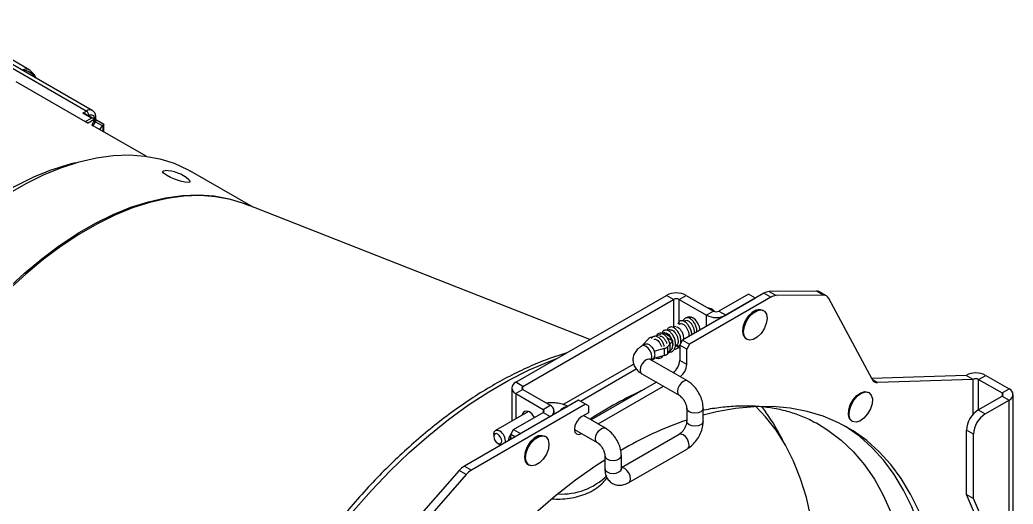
# Model space of a CAD drawing. Extents: x 8 to 113, y 0 to 87.
# Drawn here: x 25.15 to 32.65, y 64.47 to 68.13 of the extents above; entities that cross this region are included whole.
import ezdxf

# ---------------------------------------------------------------- set-up
doc = ezdxf.new("R2010")
doc.units = 0
doc.header["$MEASUREMENT"] = 0
doc.layers.add('OBJECT', color=7, linetype='CONTINUOUS')

msp = doc.modelspace()

# ---------------------------------------------------------------- linework, layer by layer
at = {"layer": 'OBJECT'}
for p, q in [((25.6493, 67.4428), (24.4833, 68.116)), ((25.6939, 67.4475), (24.5082, 68.132)), ((25.2169, 67.7538), (24.7611, 68.0218)), ((25.6436, 67.3625), (25.1203, 67.6646)), ((25.6235, 67.4272), (25.6493, 67.4428)), ((25.6878, 67.3901), (25.6235, 67.4272)), ((25.7028, 67.3865), (25.6417, 67.4217)), ((25.671, 67.407), (25.6692, 67.4059)), ((25.6418, 67.3635), (25.6878, 67.3901)), ((25.6436, 67.3625), (25.6526, 67.3582)), ((25.6526, 67.3582), (25.6643, 67.352)), ((25.709, 67.3778), (25.6643, 67.352)), ((25.7065, 67.3685), (25.6909, 67.338)), ((25.6909, 67.3381), (25.7023, 67.3316)), ((25.714, 67.3573), (25.6994, 67.3333)), ((26.1004, 67.1018), (25.7023, 67.3316)), ((25.714, 67.3573), (25.7135, 67.3825)), ((25.7711, 67.3312), (25.7169, 67.3625)), ((25.7222, 67.3741), (25.7217, 67.3945)), ((25.7823, 67.3406), (25.7222, 67.3753)), ((25.7526, 67.3026), (25.7711, 67.3312)), ((25.7779, 67.288), (25.7779, 67.338)), ((25.7823, 67.2854), (25.7823, 67.3406)), ((26.9091, 66.7163), (26.4376, 66.9886)), ((29.4546, 65.7159), (26.8535, 66.7382)), ((28.8952, 65.3929), (30.0336, 66.0501)), ((30.0866, 66.0195), (30.0336, 66.0501)), ((30.1291, 66.0195), (30.1821, 66.0501)), ((30.77, 66.0666), (30.1542, 65.7111)), ((30.1821, 66.0501), (30.3875, 65.9315)), ((30.6527, 66.0601), (30.4299, 65.9315)), ((30.7057, 66.0295), (30.6527, 66.0601)), ((30.823, 66.0361), (30.77, 66.0666)), ((31.1658, 66.0823), (30.809, 66.0787)), ((30.809, 66.0787), (30.862, 66.0481)), ((31.2188, 66.0517), (30.862, 66.0481)), ((31.2188, 66.0517), (31.1658, 66.0823)), ((31.2423, 66.0458), (31.1894, 66.0764)), ((28.9482, 65.3623), (30.0866, 66.0195)), ((30.0866, 66.0195), (30.0866, 65.8063)), ((30.1291, 66.0195), (30.3345, 65.9009)), ((30.1291, 65.83), (30.1291, 66.0195)), ((30.823, 66.0361), (30.2071, 65.6805)), ((30.7057, 66.0295), (30.483, 65.9009)), ((31.5866, 65.4158), (31.2598, 66.0273)), ((30.3875, 65.9315), (30.3345, 65.9009)), ((30.3345, 65.8152), (30.3345, 65.9009)), ((30.3844, 65.9399), (30.3703, 65.9481)), ((30.4299, 65.9315), (30.483, 65.9009)), ((30.6765, 65.9144), (30.6736, 65.9161)), ((30.6768, 65.9188), (30.6792, 65.9168)), ((30.7672, 65.9342), (30.7618, 65.9373)), ((30.1433, 65.8382), (30.1275, 65.8291)), ((30.183, 65.8611), (30.1675, 65.8522)), ((30.224, 65.8848), (30.2083, 65.8757)), ((29.9204, 65.735), (29.992, 65.7562)), ((30.022, 65.7682), (30.0049, 65.7583)), ((30.0623, 65.7915), (30.0462, 65.7821)), ((30.1026, 65.8147), (30.0873, 65.8059)), ((30.6133, 65.8026), (30.6104, 65.8037)), ((30.6111, 65.8078), (30.614, 65.8062)), ((29.8706, 65.6808), (29.8476, 65.6675)), ((29.8576, 65.6787), (29.8944, 65.72)), ((29.8623, 65.676), (29.8576, 65.6787)), ((29.8576, 65.6733), (29.8576, 65.6787)), ((30.0739, 65.7089), (30.0382, 65.7295)), ((30.08, 65.7054), (30.0437, 65.6641)), ((30.0739, 65.7089), (30.08, 65.7054)), ((30.08, 65.6853), (30.08, 65.7054)), ((30.08, 65.6688), (30.08, 65.6724)), ((30.101, 65.6694), (30.1122, 65.6759)), ((30.133, 65.6744), (30.1542, 65.7111)), ((30.1859, 65.6438), (30.133, 65.6744)), ((30.133, 65.6744), (30.133, 65.5584)), ((30.1415, 65.6928), (30.1447, 65.6947)), ((30.1542, 65.7111), (30.2071, 65.6805)), ((30.2071, 65.6805), (30.1859, 65.6438)), ((30.6369, 65.7208), (30.6422, 65.7177)), ((29.9457, 65.6279), (29.9396, 65.6314)), ((30.0173, 65.6488), (29.9457, 65.6279)), ((29.9457, 65.6078), (29.9457, 65.6279)), ((30.0173, 65.5957), (30.0173, 65.6488)), ((30.0437, 65.611), (30.0437, 65.6641)), ((30.08, 65.6523), (30.0437, 65.611)), ((30.1079, 65.6684), (30.1039, 65.6711)), ((30.1079, 65.6684), (30.133, 65.6539)), ((30.133, 65.6585), (30.1181, 65.6625)), ((30.1291, 65.6561), (30.1291, 65.6615)), ((30.1859, 65.5278), (30.1859, 65.6438)), ((29.7853, 65.5312), (29.2533, 65.224)), ((29.9101, 65.5654), (29.9094, 65.5658)), ((30.1912, 65.4032), (29.9101, 65.5654)), ((29.9155, 65.5623), (29.9331, 65.5725)), ((29.9198, 65.5598), (29.9458, 65.5748)), ((29.9331, 65.5725), (29.9396, 65.5783)), ((29.9457, 65.5748), (29.9396, 65.5783)), ((30.0173, 65.5957), (29.9457, 65.5748)), ((29.9457, 65.5748), (29.9457, 65.5949)), ((30.1859, 65.5278), (30.133, 65.5584)), ((29.3831, 65.25), (29.805, 65.4935)), ((29.8476, 65.4572), (30.1287, 65.2949)), ((28.9482, 65.3623), (28.8952, 65.3929)), ((29.9578, 65.3936), (29.4641, 65.1086)), ((32.2967, 65.4455), (31.5832, 65.4223)), ((31.5866, 65.4158), (31.6288, 65.3915)), ((32.3497, 65.415), (31.6288, 65.3915)), ((32.3497, 65.415), (32.2967, 65.4455)), ((32.3497, 65.1513), (32.3497, 65.415)), ((32.3921, 65.415), (32.4451, 65.4455)), ((32.3921, 65.415), (32.5689, 65.3129)), ((32.3921, 65.1863), (32.3921, 65.415)), ((32.4451, 65.4455), (32.6219, 65.3434)), ((28.8644, 65.35), (28.8644, 65.0999)), ((28.9482, 65.3378), (28.8952, 65.3072)), ((28.8952, 65.3072), (29.1006, 65.1886)), ((28.8952, 65.3072), (28.8952, 65.1177)), ((28.9482, 65.3378), (28.9482, 65.3623)), ((28.9482, 65.3378), (29.1536, 65.2192)), ((29.517, 65.078), (30.0107, 65.363)), ((31.5636, 65.314), (31.5582, 65.317)), ((32.5689, 65.3129), (32.6219, 65.3434)), ((32.5689, 65.3129), (32.5689, 65.2884)), ((32.6526, 61.7078), (32.6526, 65.3006)), ((29.3693, 65.258), (28.5059, 64.7596)), ((29.4222, 65.2274), (28.5589, 64.729)), ((29.4222, 65.2274), (29.3693, 65.258)), ((29.4435, 65.2152), (29.4222, 65.2274)), ((32.3886, 65.1843), (32.5689, 65.2884)), ((32.4416, 65.1537), (32.6219, 65.2578)), ((32.5689, 65.2884), (32.6219, 65.2578)), ((32.6219, 61.665), (32.6219, 65.2578)), ((28.9901, 65.1725), (28.7413, 65.0289)), ((28.8778, 65.0355), (29.1006, 65.1641)), ((29.1006, 65.1886), (29.1536, 65.2192)), ((29.1006, 65.1886), (29.1006, 65.1641)), ((29.1006, 65.1641), (29.1536, 65.1335)), ((29.1844, 65.1512), (29.1844, 65.1764)), ((29.4435, 65.1629), (29.3925, 65.1335)), ((29.4435, 65.2152), (29.4435, 65.1629)), ((30.1858, 65.196), (30.1858, 65.098)), ((30.3108, 65.098), (30.3108, 65.196)), ((32.3886, 65.1843), (32.4416, 65.1537)), ((28.9309, 65.0049), (29.1536, 65.1335)), ((29.5724, 65.046), (29.4067, 65.1417)), ((31.1579, 65.0898), (31.166, 65.0854)), ((31.4332, 65.1005), (31.4386, 65.0974)), ((28.7284, 65.0002), (28.7284, 64.9839)), ((28.8566, 64.9988), (28.8778, 65.0355)), ((28.8884, 64.9804), (28.8566, 64.9988)), ((28.8566, 64.962), (28.8566, 64.9988)), ((28.8778, 65.0355), (28.9309, 65.0049)), ((29.3374, 65.0374), (29.51, 64.9377)), ((29.3396, 65.0367), (29.3374, 65.0355)), ((30.1287, 64.999), (29.6921, 64.747)), ((32.3532, 65.0006), (32.3002, 65.0312)), ((32.3002, 64.5457), (32.3002, 65.0312)), ((32.3532, 64.5151), (32.3532, 65.0006)), ((28.7584, 64.9319), (28.7726, 64.9237)), ((28.7825, 64.9193), (28.7726, 64.9237)), ((28.8566, 64.9756), (28.8502, 64.9583)), ((29.0289, 64.9633), (29.026, 64.965)), ((29.0292, 64.9677), (29.0317, 64.9657)), ((29.1196, 64.9831), (29.1143, 64.9862)), ((28.9657, 64.8515), (28.9628, 64.8526)), ((28.9635, 64.8567), (28.9664, 64.8551)), ((29.7492, 64.6356), (30.1912, 64.8908)), ((29.5671, 64.8388), (29.5671, 64.7408)), ((29.6921, 64.7408), (29.6921, 64.8388)), ((28.467, 64.7266), (28.1101, 64.3182)), ((28.5199, 64.6961), (28.467, 64.7266)), ((28.5059, 64.7596), (28.5589, 64.729)), ((28.9893, 64.7697), (28.9946, 64.7666)), ((28.5199, 64.6961), (28.1631, 64.2876)), ((32.3002, 64.5457), (32.3532, 64.5151))]:
    msp.add_line(p, q, dxfattribs=at)
at = {"layer": 'OBJECT', "flags": 128}
for points in [[(25.0597, 66.8183), (25.1951, 66.8965), (25.3301, 66.963), (25.464, 67.0175), (25.5961, 67.0598), (25.7257, 67.0896), (25.8521, 67.1067), (25.9747, 67.1112), (26.0927, 67.1028), (26.2056, 67.0817), (26.3127, 67.048), (26.4135, 67.0019), (26.4376, 66.9886)], [(26.4235, 66.924), (26.4312, 66.9156), (26.4322, 66.9061), (26.4193, 66.9021), (26.3943, 66.9044), (26.3606, 66.9125), (26.3227, 66.9253), (26.2858, 66.9412), (26.2548, 66.958), (26.2338, 66.9734), (26.2259, 66.9854), (26.2319, 66.9922), (26.2443, 66.9935)], [(25.052, 66.097), (25.1816, 66.2168), (25.3137, 66.3271), (25.4476, 66.4271), (25.5826, 66.5165), (25.718, 66.5946), (25.853, 66.6611), (25.9869, 66.7157), (26.119, 66.758), (26.2486, 66.7877), (26.375, 66.8049), (26.4976, 66.8093), (26.6156, 66.8009), (26.7285, 66.7799), (26.8356, 66.7462), (26.8797, 66.7279)], [(26.8535, 66.7382), (26.8467, 66.7408), (26.7396, 66.7745), (26.6267, 66.7956), (26.5086, 66.804), (26.386, 66.7995), (26.2595, 66.7824), (26.1299, 66.7526), (25.9977, 66.7103), (25.8638, 66.6557), (25.7287, 66.5892), (25.5933, 66.511), (25.4583, 66.4217), (25.3243, 66.3216), (25.1922, 66.2113), (25.0625, 66.0914)], [(30.3703, 65.9481), (30.3534, 65.954), (30.3485, 65.954)], [(30.3915, 65.9296), (30.3872, 65.9345), (30.3703, 65.9481)], [(30.3844, 65.9399), (30.3959, 65.9307), (30.3988, 65.9274)], [(30.7384, 65.9432), (30.7383, 65.9432), (30.7101, 65.9387), (30.68, 65.9214), (30.6517, 65.8932), (30.6287, 65.8575), (30.6136, 65.8188), (30.6084, 65.7815), (30.6136, 65.7503), (30.6201, 65.7381)], [(30.611, 65.7793), (30.6167, 65.8174), (30.6323, 65.8569), (30.6561, 65.8931), (30.6851, 65.9215), (30.7158, 65.9388), (30.7445, 65.9429), (30.7618, 65.9373)], [(30.6163, 65.7762), (30.622, 65.8143), (30.6377, 65.8539), (30.6614, 65.89), (30.6904, 65.9185), (30.7211, 65.9357), (30.7498, 65.9398), (30.7731, 65.9301), (30.7881, 65.9079), (30.7931, 65.8757), (30.7874, 65.8376), (30.7717, 65.7981), (30.7479, 65.7619), (30.719, 65.7335), (30.6883, 65.7162), (30.6595, 65.7122), (30.6363, 65.7218), (30.6213, 65.7441), (30.6163, 65.7762)], [(30.694, 65.9279), (30.6902, 65.9277), (30.6884, 65.9274)], [(30.2871, 65.7878), (30.2829, 65.8122), (30.271, 65.8397), (30.2531, 65.8639), (30.232, 65.8809), (30.2108, 65.8882), (30.193, 65.8848)], [(30.0049, 65.7583), (30.0055, 65.7586), (30.0145, 65.7612), (30.025, 65.76), (30.0362, 65.7552), (30.0474, 65.7471), (30.0578, 65.7362), (30.0669, 65.7232), (30.0739, 65.7089)], [(30.6087, 65.7894), (30.6094, 65.7876), (30.6111, 65.7843)], [(29.8706, 65.6808), (29.8711, 65.6811), (29.8802, 65.6836), (29.8906, 65.6825), (29.9018, 65.6777), (29.913, 65.6695), (29.9235, 65.6586), (29.9325, 65.6456), (29.9396, 65.6314)], [(29.8788, 65.6644), (29.8619, 65.6703), (29.8476, 65.6675), (29.8476, 65.6675)], [(29.9147, 65.5628), (29.9197, 65.5703), (29.923, 65.5879), (29.9197, 65.6093), (29.9101, 65.6314), (29.8958, 65.6508), (29.8788, 65.6644)], [(30.1227, 65.6598), (30.1282, 65.6586), (30.133, 65.6575)], [(27.6656, 64.4195), (27.8031, 64.5753), (27.9445, 64.7231), (28.0893, 64.8622), (28.2369, 64.9921), (28.3867, 65.1122), (28.538, 65.2221), (28.6902, 65.3213), (28.8428, 65.4094), (28.9951, 65.486), (29.1464, 65.5508), (29.2098, 65.5746)], [(29.8788, 65.5623), (29.8619, 65.5487), (29.8476, 65.5294), (29.838, 65.5073), (29.8346, 65.4858), (29.838, 65.4682), (29.8476, 65.4572), (29.8476, 65.4572)], [(29.9094, 65.5658), (29.8958, 65.5682), (29.8788, 65.5623)], [(30.1599, 65.4001), (30.143, 65.3864), (30.1287, 65.3671), (30.1191, 65.345), (30.1157, 65.3235), (30.1191, 65.306), (30.1287, 65.2949), (30.1289, 65.2948)], [(30.1912, 65.4032), (30.1768, 65.406), (30.1599, 65.4001)], [(31.4345, 65.0998), (31.4164, 65.118), (31.4078, 65.1471), (31.4099, 65.1837), (31.4223, 65.2233), (31.4436, 65.2611), (31.4711, 65.2926), (31.5017, 65.3141), (31.5315, 65.3228), (31.557, 65.3177), (31.5582, 65.317)], [(31.4398, 65.0968), (31.4217, 65.1149), (31.4132, 65.144), (31.4152, 65.1806), (31.4277, 65.2202), (31.4489, 65.258), (31.4765, 65.2896), (31.507, 65.311), (31.5368, 65.3197), (31.5623, 65.3147), (31.5804, 65.2965), (31.5889, 65.2674), (31.5869, 65.2308), (31.5745, 65.1912), (31.5532, 65.1534), (31.5256, 65.1218), (31.4951, 65.1004), (31.4653, 65.0917), (31.4398, 65.0968)], [(29.037, 65.1274), (29.0192, 65.1516), (28.9981, 65.1686), (28.9769, 65.1759), (28.9591, 65.1724), (28.9471, 65.1587), (28.9435, 65.1456)], [(29.2336, 65.1797), (29.2432, 65.1915), (29.2601, 65.2052)], [(29.2601, 65.2052), (29.277, 65.211), (29.2866, 65.2103)], [(30.2925, 65.1704), (30.2722, 65.1626), (30.2483, 65.1599), (30.2244, 65.1626), (30.2041, 65.1704), (30.1906, 65.1822), (30.1858, 65.196), (30.1858, 65.1963)], [(30.3108, 65.1959), (30.306, 65.1822), (30.2925, 65.1704)], [(32.1128, 63.4818), (32.1079, 63.6564), (32.0933, 63.8246), (32.069, 63.9858), (32.0352, 64.1394), (31.9919, 64.2847), (31.9393, 64.4211), (31.8777, 64.5481), (31.8073, 64.6652), (31.7283, 64.7719), (31.6412, 64.8677), (31.5462, 64.9524), (31.4437, 65.0255), (31.3342, 65.0867), (31.218, 65.1359), (31.0958, 65.1728), (30.9678, 65.1972), (30.8347, 65.2091), (30.697, 65.2084), (30.5553, 65.1952), (30.41, 65.1694), (30.3108, 65.1451)], [(31.1665, 63.977), (31.1631, 64.0519), (31.1485, 64.2162), (31.1241, 64.3734), (31.09, 64.5227), (31.0465, 64.6637), (30.9936, 64.7957), (30.9317, 64.918), (30.8609, 65.0303), (30.7816, 65.1319), (30.7085, 65.209)], [(30.7505, 65.2102), (30.7666, 65.1897), (30.7821, 65.169)], [(29.3925, 65.1335), (29.3714, 65.1165), (29.3535, 65.0924), (29.3416, 65.0648), (29.3374, 65.038), (29.3416, 65.016), (29.3535, 65.0023), (29.3714, 64.9988), (29.3925, 65.0061)], [(30.2925, 65.0725), (30.2722, 65.0646), (30.2483, 65.0619), (30.2244, 65.0646), (30.2041, 65.0725), (30.1906, 65.0842), (30.1858, 65.098)], [(30.3108, 65.098), (30.306, 65.0842), (30.2925, 65.0725)], [(31.166, 65.0854), (31.253, 65.0323), (31.3529, 64.9564), (31.4451, 64.869), (31.5292, 64.7702), (31.6049, 64.6606), (31.6718, 64.5407), (31.7297, 64.4108)], [(28.7284, 65.0002), (28.7317, 65.0178), (28.7413, 65.0289), (28.7557, 65.0316), (28.7726, 65.0258)], [(28.7584, 65.0013), (28.7469, 65.0053), (28.7372, 65.0034), (28.7307, 64.9959), (28.7284, 64.9839), (28.7307, 64.9693), (28.7372, 64.9543), (28.7469, 64.9411), (28.7584, 64.9319), (28.7699, 64.9279), (28.7797, 64.9298), (28.7862, 64.9373), (28.7885, 64.9492), (28.7862, 64.9638), (28.7797, 64.9788), (28.7699, 64.992), (28.7584, 65.0013)], [(29.5094, 64.9381), (29.5004, 64.9488), (29.497, 64.9664), (29.5004, 64.9878), (29.5099, 65.0099), (29.5243, 65.0293), (29.5412, 65.0429)], [(29.5412, 65.0429), (29.5581, 65.0488), (29.5724, 65.046), (29.5725, 65.046)], [(30.2041, 64.9194), (30.2007, 64.9408), (30.1912, 64.9629), (30.1768, 64.9823), (30.1599, 64.9959), (30.143, 65.0018), (30.1287, 64.999)], [(32.0598, 63.5124), (32.0549, 63.6869), (32.0403, 63.8552), (32.0161, 64.0164), (31.9822, 64.1699), (31.9389, 64.3152), (31.8863, 64.4516), (31.8247, 64.5787), (31.7543, 64.6957), (31.6754, 64.8024), (31.5882, 64.8983), (31.4932, 64.9829), (31.3908, 65.0561), (31.3766, 65.0649)], [(29.0909, 64.992), (29.0908, 64.9921), (29.0625, 64.9876), (29.0324, 64.9702), (29.0042, 64.942), (28.9811, 64.9064), (28.9661, 64.8676), (28.9609, 64.8304), (28.9661, 64.7992), (28.9725, 64.787)], [(28.9683, 64.8633), (28.9833, 64.9029), (29.0065, 64.9395), (29.0352, 64.9686), (29.0659, 64.9869), (29.0949, 64.9919), (29.1143, 64.9862)], [(28.9737, 64.8603), (28.9886, 64.8998), (29.0119, 64.9364), (29.0406, 64.9656), (29.0713, 64.9838), (29.1003, 64.9888), (29.124, 64.9802), (29.1398, 64.9588), (29.1455, 64.9273), (29.1406, 64.8895), (29.1256, 64.8499), (29.1024, 64.8133), (29.0737, 64.7841), (29.043, 64.7659), (29.014, 64.7609), (28.9902, 64.7695), (28.9745, 64.7909), (28.9687, 64.8224), (28.9737, 64.8603)], [(29.0465, 64.9767), (29.0427, 64.9765), (29.0408, 64.9763)], [(28.9893, 64.7697), (28.9849, 64.7726), (28.9692, 64.794), (28.9634, 64.8255), (28.9683, 64.8633)], [(29.5671, 64.8052), (29.499, 64.7608), (29.3463, 64.6529), (29.1949, 64.5347), (29.0456, 64.4067), (28.8988, 64.2693), (28.7553, 64.1231), (28.6155, 63.9686), (28.48, 63.8066), (28.3494, 63.6377), (28.2243, 63.4625), (28.105, 63.2817), (27.9921, 63.0961), (27.886, 62.9065), (27.7872, 62.7135), (27.6961, 62.518), (27.613, 62.3207), (27.5732, 62.2178)], [(28.9611, 64.8382), (28.9618, 64.8365), (28.9636, 64.8331)], [(29.5671, 64.8388), (29.5718, 64.825), (29.5854, 64.8133), (29.6057, 64.8054), (29.6296, 64.8027), (29.6535, 64.8054), (29.6738, 64.8133)], [(29.5671, 64.7408), (29.5718, 64.727), (29.5854, 64.7153), (29.6057, 64.7075), (29.6296, 64.7047), (29.6535, 64.7075), (29.6738, 64.7153)], [(29.6738, 64.7153), (29.6873, 64.727), (29.6921, 64.7408)], [(29.7622, 64.6642), (29.7588, 64.6857), (29.7492, 64.7078), (29.7349, 64.7271), (29.718, 64.7408), (29.7011, 64.7467), (29.6921, 64.7461)], [(29.7492, 64.6356), (29.7588, 64.6467), (29.7622, 64.6642)], [(32.3002, 62.128), (32.3619, 62.3412), (32.4136, 62.5528), (32.4552, 62.7621), (32.4866, 62.9681), (32.5076, 63.17), (32.5181, 63.367), (32.5181, 63.5583), (32.5076, 63.7432), (32.4866, 63.9209), (32.4552, 64.0906), (32.4136, 64.2518), (32.3619, 64.4037), (32.3002, 64.5457)], [(32.3532, 62.0974), (32.4148, 62.3106), (32.4666, 62.5223), (32.5082, 62.7315), (32.5396, 62.9375), (32.5606, 63.1394), (32.5711, 63.3364), (32.5711, 63.5277), (32.5606, 63.7126), (32.5396, 63.8903), (32.5082, 64.06), (32.4666, 64.2212), (32.4148, 64.3731), (32.3532, 64.5151)]]:
    msp.add_lwpolyline(points, dxfattribs=at)
at = {"layer": 'OBJECT'}
for centre, radius, start, end in [((25.1919, 67.7029), 0.0567, 63.78551, 118.29154), ((25.1592, 67.6252), 0.1262, 33.99003, 86.0153), ((25.1536, 67.646), 0.125, 21.80201, 59.54171), ((25.6258, 67.4041), 0.0453, 3.69291, 58.76687), ((25.688, 67.3784), 0.021, 331.81724, 358.31912), ((25.7082, 67.395), 0.0136, 292.93735, 357.79306), ((25.7889, 67.3202), 0.021, 121.67996, 148.17984), ((26.0215, 65.2196), 1.8874, 103.91604, 120.24386), ((26.2388, 66.7136), 0.28, 48.71827, 88.87037), ((30.1079, 65.9068), 0.1614, 62.60964, 117.39061), ((30.8127, 65.9976), 0.0811, 92.60711, 121.73241), ((30.8657, 65.9671), 0.0811, 92.60711, 121.73241), ((31.167, 66.0367), 0.0456, 60.61106, 91.44758), ((31.2202, 66.0073), 0.0443, 26.68007, 91.73609), ((30.1079, 65.9786), 0.0461, 62.61003, 117.39062), ((30.4087, 66.0442), 0.1614, 242.60966, 297.39022), ((30.4087, 65.9725), 0.0461, 242.61034, 297.38901), ((30.6706, 65.7707), 0.0602, 171.78241, 235.95775), ((29.9343, 65.6809), 0.0559, 104.4465, 135.54812), ((29.8584, 65.5978), 0.0878, 6.48735, 22.44438), ((30.0037, 65.703), 0.0559, 284.15069, 315.84393), ((30.0037, 65.6499), 0.0559, 284.15069, 315.84393), ((29.912, 65.5978), 0.0338, 324.68191, 354.96917), ((30.012, 65.5643), 0.1211, 305.64016, 357.225), ((30.065, 65.5337), 0.1211, 305.64016, 357.225), ((32.3709, 65.3024), 0.1612, 62.60969, 117.3905), ((28.9114, 65.35), 0.0458, 110.78272, 249.21655), ((31.6263, 65.4359), 0.0445, 206.73759, 273.25191), ((32.3709, 65.374), 0.0461, 62.6103, 117.39035), ((28.9528, 65.35), 0.0131, 110.78295, 249.21511), ((31.3223, 62.222), 3.4417, 115.05766, 122.84638), ((32.5643, 65.3006), 0.0131, 290.78634, 69.2156), ((32.6057, 65.3006), 0.0458, 290.78396, 69.21659), ((29.0959, 65.1764), 0.0131, 290.78613, 69.21581), ((29.1373, 65.1764), 0.0458, 290.7837, 69.21668), ((29.6125, 64.3151), 1.4482, 25.60728, 36.13307), ((32.4921, 65.0224), 0.1921, 122.60539, 177.39454), ((32.5451, 64.9919), 0.1921, 122.60539, 177.39454), ((31.0712, 62.5203), 2.7341, 108.89549, 120.38886), ((28.7276, 64.9493), 0.0887, 352.93798, 59.52663), ((30.175, 64.9153), 0.0294, 303.39778, 7.91372), ((29.6621, 64.841), 0.03, 292.83014, 355.86823), ((28.5868, 64.6245), 0.1575, 120.89121, 139.54465), ((28.6397, 64.5939), 0.1575, 120.89121, 139.54465), ((29.244, 65.0277), 0.479, 266.31436, 314.96425)]:
    msp.add_arc(centre, radius, start, end, dxfattribs=at)
for centre, major_axis, ratio, start_param, end_param in [((25.6504, 67.3687), (0.0428, 0.0792), 0.577067, 6.238356, 7.052054), ((25.6721, 67.3574), (0.0278, 0.0532), 0.576676, 5.473061, 7.043858), ((25.6878, 67.3778), (0.0212, 0), 0.577382, 0, 1.570796), ((25.6923, 67.3687), (0.0216, 0.0326), 0.626584, 4.775847, 4.930737), ((25.7673, 67.3319), (0.015, 0.0087), 0.00007, 0.000041, 0.785358), ((30.1699, 65.7814), (0.0869, 0.1136), 0.226147, 2.727678, 2.980829), ((29.7681, 65.5494), (0.1784, 0.0563), 0.261001, 6.074386, 6.327538)]:
    msp.add_ellipse(centre, major_axis=major_axis, ratio=ratio, start_param=start_param, end_param=end_param, dxfattribs=at)
for points, knots in [([(25.6415, 67.4214), (25.6399, 67.4224), (25.6346, 67.4257), (25.628, 67.4267), (25.6236, 67.4272), (25.6235, 67.4272)], [0, 0, 0, 0, 0.2983016, 0.9886277, 1, 1, 1, 1]), ([(25.7217, 67.3945), (25.7213, 67.4003), (25.7201, 67.4144), (25.712, 67.4334), (25.7006, 67.4421), (25.6957, 67.4458)], [0, 0, 0, 0, 0.286149, 0.690145, 1, 1, 1, 1]), ([(25.722, 67.3741), (25.722, 67.3737), (25.7221, 67.3728), (25.7208, 67.3701), (25.719, 67.3667), (25.7176, 67.3639), (25.7169, 67.3625)], [0, 0, 0, 0, 0.247443, 0.504374, 0.752059, 1, 1, 1, 1]), ([(30.2234, 65.7511), (30.2236, 65.7524), (30.2244, 65.7622), (30.2199, 65.7829), (30.2091, 65.8102), (30.1932, 65.8334), (30.1759, 65.8491), (30.1582, 65.8578), (30.1423, 65.8587), (30.1302, 65.8521), (30.1228, 65.8438), (30.1207, 65.8363), (30.1195, 65.832)], [0, 0, 0, 0, 0.020741, 0.149212, 0.281052, 0.415001, 0.537691, 0.64733, 0.777004, 0.848244, 0.910473, 1, 1, 1, 1]), ([(30.1456, 65.835), (30.1461, 65.8353), (30.1473, 65.8361), (30.1536, 65.8357), (30.1653, 65.8296), (30.1791, 65.8158), (30.1913, 65.7962), (30.1998, 65.7737), (30.203, 65.7527), (30.201, 65.7419), (30.2001, 65.7376)], [0, 0, 0, 0, 0.060221, 0.167267, 0.304769, 0.456614, 0.601801, 0.744763, 0.897984, 1, 1, 1, 1]), ([(30.2636, 65.7743), (30.2637, 65.7792), (30.2637, 65.7931), (30.2567, 65.8176), (30.2432, 65.844), (30.226, 65.8649), (30.207, 65.878), (30.1915, 65.8821), (30.1792, 65.8801), (30.1693, 65.8746), (30.1624, 65.8663), (30.161, 65.8584), (30.1604, 65.8556)], [0, 0, 0, 0, 0.071725, 0.205661, 0.337742, 0.471145, 0.59803, 0.724574, 0.786635, 0.844618, 0.94441, 1, 1, 1, 1]), ([(30.1859, 65.8583), (30.186, 65.8584), (30.1871, 65.8595), (30.1913, 65.8595), (30.2021, 65.8553), (30.2154, 65.8441), (30.2283, 65.8259), (30.2381, 65.8041), (30.2432, 65.781), (30.2418, 65.7678), (30.2411, 65.7613)], [0, 0, 0, 0, 0.021016, 0.141965, 0.259995, 0.4092, 0.561077, 0.702736, 0.852583, 1, 1, 1, 1]), ([(30.0296, 65.6007), (30.0333, 65.6023), (30.0408, 65.6056), (30.0508, 65.6158), (30.0589, 65.6305), (30.0632, 65.652), (30.0613, 65.6787), (30.0521, 65.7072), (30.0376, 65.7325), (30.0193, 65.7524), (30.0007, 65.7631), (29.984, 65.7657), (29.9684, 65.7597), (29.9596, 65.7494), (29.9588, 65.7408), (29.9586, 65.7384)], [0, 0, 0, 0, 0.050517, 0.101518, 0.176128, 0.252323, 0.351773, 0.44807, 0.540043, 0.638169, 0.735906, 0.81278, 0.884231, 0.967409, 1, 1, 1, 1]), ([(30.0524, 65.6207), (30.0567, 65.621), (30.0656, 65.6216), (30.0804, 65.6279), (30.0927, 65.6404), (30.1012, 65.6595), (30.1038, 65.6832), (30.0994, 65.7117), (30.0881, 65.7394), (30.0722, 65.7634), (30.0535, 65.7801), (30.0361, 65.7879), (30.0221, 65.7883), (30.0113, 65.7837), (30.0024, 65.7758), (30.0002, 65.7675), (29.9988, 65.7624)], [0, 0, 0, 0, 0.048726, 0.101843, 0.18449, 0.249145, 0.335677, 0.428943, 0.514924, 0.604126, 0.697499, 0.777331, 0.845522, 0.88674, 0.931574, 1, 1, 1, 1]), ([(30.0252, 65.7656), (30.0273, 65.7658), (30.0312, 65.7662), (30.044, 65.7596), (30.0574, 65.7464), (30.0697, 65.7271), (30.0784, 65.7046), (30.0813, 65.6838), (30.08, 65.6659), (30.0762, 65.6583), (30.0742, 65.6543)], [0, 0, 0, 0, 0.1282416, 0.2496977, 0.3790469, 0.5156916, 0.6504438, 0.7801992, 0.8853381, 1, 1, 1, 1]), ([(30.1412, 65.6887), (30.1422, 65.6969), (30.1442, 65.7143), (30.1371, 65.7436), (30.1237, 65.7714), (30.1063, 65.7936), (30.0882, 65.8066), (30.074, 65.8113), (30.0622, 65.8112), (30.0519, 65.8076), (30.0442, 65.7998), (30.0398, 65.7923), (30.0392, 65.7871), (30.039, 65.7853)], [0, 0, 0, 0, 0.116758, 0.246804, 0.370125, 0.500118, 0.619242, 0.713262, 0.770193, 0.839073, 0.908836, 0.968874, 1, 1, 1, 1]), ([(30.0641, 65.7881), (30.0641, 65.7882), (30.0652, 65.7893), (30.0676, 65.7896), (30.0785, 65.787), (30.0927, 65.7757), (30.1062, 65.7575), (30.1168, 65.7348), (30.1216, 65.712), (30.1211, 65.6934), (30.1161, 65.6784), (30.1093, 65.6699), (30.102, 65.6679), (30.0992, 65.6672)], [0, 0, 0, 0, 0.005415, 0.093196, 0.197392, 0.307217, 0.417232, 0.526533, 0.640366, 0.732497, 0.810525, 0.927094, 1, 1, 1, 1]), ([(30.1078, 65.8125), (30.1104, 65.8122), (30.116, 65.8116), (30.1296, 65.8025), (30.1431, 65.7863), (30.1543, 65.7655), (30.1612, 65.7423), (30.1619, 65.7226), (30.1601, 65.7105), (30.1582, 65.7073), (30.1582, 65.7073)], [0, 0, 0, 0, 0.128177, 0.281972, 0.434241, 0.579347, 0.732867, 0.88546, 0.998237, 1, 1, 1, 1]), ([(30.0166, 65.6647), (30.0159, 65.6682), (30.0132, 65.6813), (30.0013, 65.7027), (29.9836, 65.7252), (29.9634, 65.7387), (29.9456, 65.7427), (29.9302, 65.7374), (29.922, 65.73), (29.9207, 65.7246), (29.9205, 65.7239)], [0, 0, 0, 0, 0.062207, 0.230642, 0.40423, 0.583064, 0.740166, 0.862688, 0.981958, 1, 1, 1, 1]), ([(29.9399, 65.7145), (29.941, 65.7162), (29.943, 65.7193), (29.9491, 65.7197), (29.9609, 65.7145), (29.9739, 65.703), (29.9869, 65.6846), (29.9925, 65.6698), (29.995, 65.6629)], [0, 0, 0, 0, 0.195274, 0.364544, 0.493164, 0.660258, 0.841379, 1, 1, 1, 1]), ([(29.9831, 65.7415), (29.9844, 65.7422), (29.9868, 65.7434), (29.9973, 65.7401), (30.0097, 65.7311), (30.0222, 65.7155), (30.0318, 65.699), (30.0344, 65.6888), (30.035, 65.6862)], [0, 0, 0, 0, 0.2127375, 0.3709749, 0.5366333, 0.7337511, 0.932054, 1, 1, 1, 1]), ([(30.1089, 65.6725), (30.1162, 65.6696), (30.1248, 65.6663), (30.1329, 65.6678), (30.1341, 65.668)], [0, 0, 0, 0, 0.852476, 1, 1, 1, 1]), ([(29.281, 65.6156), (29.2394, 65.6026), (29.1498, 65.5744), (29.0107, 65.5178), (28.8645, 65.4488), (28.718, 65.3689), (28.5718, 65.279), (28.4264, 65.1791), (28.2823, 65.0698), (28.1402, 64.9515), (28.0004, 64.8246), (27.8635, 64.6895), (27.73, 64.5469), (27.6003, 64.3972), (27.4749, 64.241), (27.3542, 64.0789), (27.2388, 63.9114), (27.129, 63.7392), (27.0251, 63.5629), (26.9277, 63.3831), (26.837, 63.2005), (26.7534, 63.0158), (26.6771, 62.8296), (26.6085, 62.6426), (26.5479, 62.4555), (26.4954, 62.2689), (26.4512, 62.0835), (26.4156, 61.9001), (26.3887, 61.7192), (26.3707, 61.5416), (26.3627, 61.3953), (26.362, 61.3091), (26.3617, 61.2796)], [0, 0, 0, 0, 0.029489, 0.063517, 0.097577, 0.131653, 0.165733, 0.199808, 0.233873, 0.267927, 0.301968, 0.335996, 0.370013, 0.404019, 0.438016, 0.472006, 0.50599, 0.53997, 0.573949, 0.607928, 0.641909, 0.675893, 0.709883, 0.74388, 0.777886, 0.811903, 0.845934, 0.879978, 0.914039, 0.948115, 0.982208, 1, 1, 1, 1]), ([(29.8476, 65.6675), (29.8403, 65.6629), (29.8222, 65.6513), (29.7995, 65.6273), (29.7831, 65.5954), (29.7777, 65.5601), (29.7845, 65.5252), (29.8021, 65.4942), (29.8241, 65.472), (29.841, 65.4613), (29.8476, 65.4572)], [0, 0, 0, 0, 0.0958216, 0.2399182, 0.3746681, 0.5062018, 0.6445919, 0.7773338, 0.9135866, 1, 1, 1, 1]), ([(30.0938, 65.645), (30.0961, 65.6447), (30.1064, 65.6437), (30.1212, 65.651), (30.1295, 65.6614), (30.133, 65.6658)], [0, 0, 0, 0, 0.141795, 0.639407, 1, 1, 1, 1]), ([(29.9101, 65.5654), (29.9081, 65.5668), (29.9033, 65.5699), (29.9029, 65.5706), (29.9027, 65.571)], [0, 0, 0, 0, 0.421084, 1, 1, 1, 1]), ([(29.9543, 65.5773), (29.9567, 65.5764), (29.9648, 65.5735), (29.9781, 65.5737), (29.9923, 65.5778), (30.0033, 65.5842), (30.0072, 65.5907), (30.0086, 65.5932)], [0, 0, 0, 0, 0.112834, 0.385327, 0.635282, 0.860264, 1, 1, 1, 1]), ([(30.3108, 65.196), (30.3105, 65.2044), (30.3095, 65.2276), (30.2998, 65.2666), (30.2802, 65.3109), (30.2527, 65.3514), (30.2224, 65.3829), (30.2005, 65.3971), (30.1912, 65.4032)], [0, 0, 0, 0, 0.107644, 0.294549, 0.481453, 0.669065, 0.859792, 1, 1, 1, 1]), ([(29.2914, 65.2083), (29.2839, 65.2122), (29.2633, 65.2229), (29.2246, 65.2342), (29.1768, 65.2385), (29.1433, 65.2382), (29.1279, 65.2342), (29.1277, 65.2342)], [0, 0, 0, 0, 0.160172, 0.438289, 0.716394, 0.995555, 1, 1, 1, 1]), ([(30.1287, 65.2949), (30.1311, 65.2934), (30.1373, 65.2895), (30.15, 65.2778), (30.1643, 65.2596), (30.1766, 65.2371), (30.1839, 65.2153), (30.1857, 65.202), (30.1858, 65.1969), (30.1858, 65.196)], [0, 0, 0, 0, 0.1031226, 0.260954, 0.434625, 0.6201304, 0.8076146, 0.9640233, 1, 1, 1, 1]), ([(30.3108, 65.1823), (30.3129, 65.1828), (30.3587, 65.1939), (30.4453, 65.2057), (30.5699, 65.217), (30.6899, 65.2164), (30.8058, 65.2055), (30.9173, 65.1841), (31.0238, 65.1512), (31.1042, 65.1192), (31.147, 65.0945), (31.1581, 65.0881)], [0, 0, 0, 0, 0.006192, 0.138536, 0.271373, 0.40494, 0.539508, 0.675345, 0.81265, 0.951448, 1, 1, 1, 1]), ([(30.1858, 65.098), (30.1857, 65.0951), (30.1854, 65.0877), (30.1817, 65.0709), (30.173, 65.0494), (30.1597, 65.0276), (30.1445, 65.0104), (30.1338, 65.0021), (30.1295, 64.9995), (30.1287, 64.999)], [0, 0, 0, 0, 0.103118, 0.260964, 0.434648, 0.620161, 0.807641, 0.964038, 1, 1, 1, 1]), ([(30.1912, 64.8908), (30.1983, 64.8953), (30.2179, 64.9077), (30.2468, 64.9357), (30.2754, 64.9748), (30.2967, 65.0188), (30.3088, 65.0608), (30.3102, 65.0869), (30.3108, 65.098)], [0, 0, 0, 0, 0.107647, 0.294549, 0.481452, 0.669064, 0.859789, 1, 1, 1, 1]), ([(28.8596, 65.0039), (28.8558, 64.999), (28.847, 64.9875), (28.8401, 64.9686), (28.8384, 64.956), (28.8378, 64.9512)], [0, 0, 0, 0, 0.3128, 0.73708, 1, 1, 1, 1]), ([(29.6921, 64.8388), (29.6917, 64.8473), (29.6908, 64.8704), (29.681, 64.9094), (29.6614, 64.9537), (29.634, 64.9942), (29.6037, 65.0257), (29.5817, 65.04), (29.5724, 65.046)], [0, 0, 0, 0, 0.107644, 0.294549, 0.481453, 0.669065, 0.859792, 1, 1, 1, 1]), ([(29.51, 64.9377), (29.5124, 64.9362), (29.5186, 64.9323), (29.5313, 64.9207), (29.5456, 64.9024), (29.5578, 64.8799), (29.5652, 64.8581), (29.567, 64.8448), (29.5671, 64.8397), (29.5671, 64.8388)], [0, 0, 0, 0, 0.1031226, 0.260954, 0.434625, 0.6201304, 0.8076146, 0.9640233, 1, 1, 1, 1]), ([(29.5671, 64.7408), (29.5675, 64.7322), (29.5684, 64.7107), (29.5778, 64.6791), (29.5973, 64.6489), (29.6252, 64.6266), (29.6588, 64.6149), (29.6944, 64.6147), (29.7247, 64.6227), (29.7424, 64.632), (29.7492, 64.6356)], [0, 0, 0, 0, 0.095823, 0.239927, 0.374686, 0.506227, 0.644626, 0.77738, 0.913638, 1, 1, 1, 1]), ([(29.6928, 64.732), (29.693, 64.7318), (29.6937, 64.7308), (29.6922, 64.7345), (29.6921, 64.7394), (29.6921, 64.7408)], [0, 0, 0, 0, 0.152494, 0.759731, 1, 1, 1, 1]), ([(29.1693, 64.5117), (29.1895, 64.5108), (29.2336, 64.5088), (29.3015, 64.5156), (29.3705, 64.5301), (29.4355, 64.5531), (29.4949, 64.5843), (29.5426, 64.6228), (29.5721, 64.6536), (29.5817, 64.6717), (29.583, 64.6741)], [0, 0, 0, 0, 0.120915, 0.263729, 0.40748, 0.553039, 0.701173, 0.851629, 0.980113, 1, 1, 1, 1])]:
    msp.add_open_spline(points, degree=3, knots=knots, dxfattribs=at)

doc.saveas('drawing.dxf')
